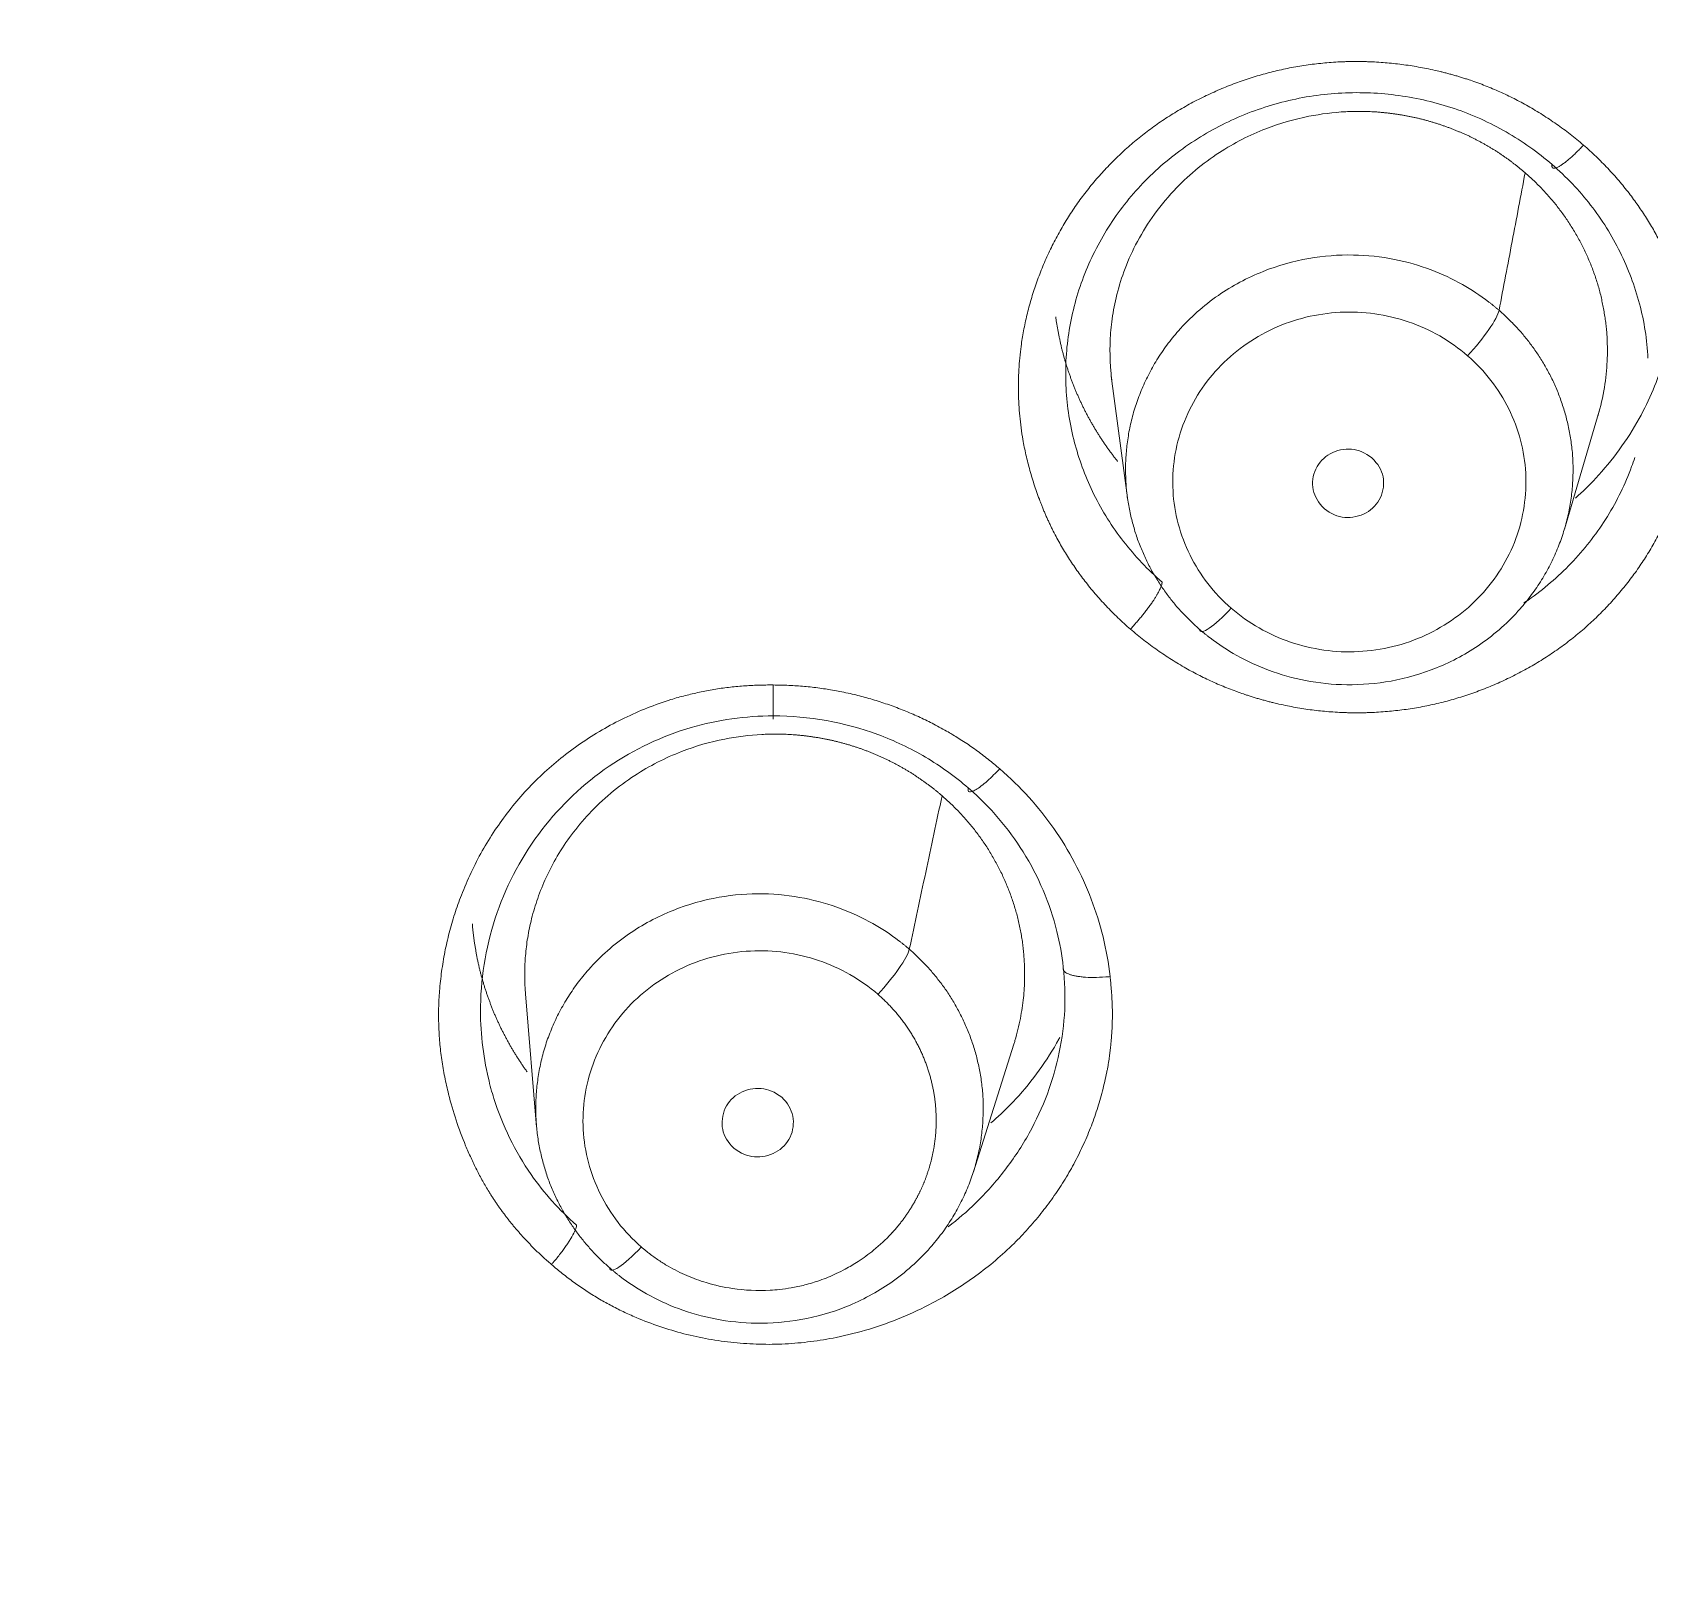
# Model space of a CAD drawing. Extents: x 6534 to 7663, y 0 to 827.
# Drawn here: x 7065.64 to 7075.9, y 495.25 to 505.04 of the extents above; entities that cross this region are included whole.
import ezdxf

# ---------------------------------------------------------------- set-up
doc = ezdxf.new("R2010")
doc.units = 0
doc.header["$LTSCALE"] = 30
doc.header["$MEASUREMENT"] = 0
doc.layers.add('1', color=7, linetype='CONTINUOUS')

msp = doc.modelspace()

# ---------------------------------------------------------------- linework, layer by layer
at = {"layer": '1', "color": 7, "linetype": 'Continuous', "lineweight": 18}
for p, q in [((7072.484, 502.861), (7072.587, 502.088)), ((7075.36, 501.889), (7075.581, 502.639)), ((7068.767, 498.941), (7068.836, 498.097)), ((7071.609, 497.812), (7071.865, 498.622))]:
    msp.add_line(p, q, dxfattribs=at)
for centre, major_axis, ratio, start_param, end_param in [((7103.394, 533.307), (-60.5, 0), 0.961466, 4.72417, 7.004197), ((7103.394, 533.445), (60, 0), 0.961466, 1.582577, 4.712389), ((7103.394, 533.445), (-59.925, 0), 0.961466, 4.712389, 7.853982), ((7103.394, 533.775), (60, 0), 0.961466, 3.141593, 4.11151), ((7074.745, 503.072), (-0.196, -0.227), 0.184045, 1.361872, 2.834768), ((7073.245, 501.47), (0.196, 0.227), 0.184095, 2.960077, 4.502739), ((7071.002, 499.021), (-0.197, -0.227), 0.184191, 1.362204, 2.819468), ((7069.501, 497.418), (0.197, 0.227), 0.184241, 2.940794, 4.502677)]:
    msp.add_ellipse(centre, major_axis=major_axis, ratio=ratio, start_param=start_param, end_param=end_param, dxfattribs=at)
at = {"layer": '1', "color": 7, "linetype": 'Continuous', "lineweight": 13}
for centre, major_axis, start_param, end_param in [((7103.394, 533.307), (59.425, 0), 1.570796, 4.70194), ((7103.394, 533.307), (57.948, 0), 1.579187, 4.712389), ((7103.394, 533.352), (57.403, 0), 1.579486, 4.712389)]:
    msp.add_ellipse(centre, major_axis=major_axis, ratio=0.961466, start_param=start_param, end_param=end_param, dxfattribs=at)
for points, degree, knots in [([(7072.605, 501.255), (7072.285, 501.535), (7072.107, 501.894), (7072.017, 502.078), (7071.909, 502.477), (7071.874, 503.086), (7072.019, 503.479), (7072.165, 503.875), (7072.454, 504.181), (7072.741, 504.484), (7073.13, 504.66), (7073.516, 504.834), (7073.941, 504.854), (7074.15, 504.863), (7074.568, 504.803), (7074.766, 504.736), (7075.154, 504.604), (7075.481, 504.326)], 2, [0, 0, 0, 0.125, 0.125, 0.1875, 0.25, 0.375, 0.375, 0.5, 0.5, 0.625, 0.625, 0.75, 0.75, 0.8125, 0.875, 0.875, 1, 1, 1]), ([(7075.481, 504.326), (7075.801, 504.046), (7075.979, 503.686), (7076.07, 503.503), (7076.177, 503.104), (7076.213, 502.495), (7076.067, 502.101), (7075.921, 501.706), (7075.632, 501.4), (7075.345, 501.097), (7074.956, 500.921), (7074.571, 500.747), (7074.146, 500.727), (7073.936, 500.717), (7073.518, 500.777), (7073.32, 500.845), (7072.932, 500.977), (7072.605, 501.255)], 2, [0, 0, 0, 0.125, 0.125, 0.1875, 0.25, 0.375, 0.375, 0.5, 0.5, 0.625, 0.625, 0.75, 0.75, 0.8125, 0.875, 0.875, 1, 1, 1]), ([(7073.245, 501.388), (7073.19, 501.435), (7073.14, 501.488), (7073.053, 501.601), (7073.015, 501.661), (7072.952, 501.789), (7072.927, 501.855), (7072.89, 501.992), (7072.879, 502.062), (7072.872, 502.203), (7072.875, 502.274), (7072.896, 502.413), (7072.914, 502.482), (7072.963, 502.615), (7072.994, 502.679), (7073.069, 502.8), (7073.113, 502.857), (7073.211, 502.962), (7073.266, 503.01), (7073.383, 503.094), (7073.446, 503.131), (7073.579, 503.192), (7073.648, 503.216), (7073.79, 503.251), (7073.863, 503.261), (7074.01, 503.269), (7074.083, 503.266), (7074.228, 503.245), (7074.3, 503.228), (7074.438, 503.181), (7074.505, 503.151), (7074.631, 503.079), (7074.69, 503.037), (7074.745, 502.99)], 3, [0, 0, 0, 0, 0.0625, 0.0625, 0.125, 0.125, 0.1875, 0.1875, 0.25, 0.25, 0.3125, 0.3125, 0.375, 0.375, 0.4375, 0.4375, 0.5, 0.5, 0.5625, 0.5625, 0.625, 0.625, 0.6875, 0.6875, 0.75, 0.75, 0.8125, 0.8125, 0.875, 0.875, 0.9375, 0.9375, 1, 1, 1, 1]), ([(7074.745, 502.99), (7074.8, 502.943), (7074.849, 502.89), (7074.937, 502.777), (7074.975, 502.717), (7075.038, 502.589), (7075.063, 502.523), (7075.099, 502.386), (7075.11, 502.316), (7075.118, 502.175), (7075.114, 502.104), (7075.093, 501.965), (7075.076, 501.896), (7075.027, 501.763), (7074.995, 501.699), (7074.92, 501.578), (7074.877, 501.521), (7074.778, 501.416), (7074.724, 501.368), (7074.606, 501.284), (7074.543, 501.247), (7074.411, 501.186), (7074.342, 501.162), (7074.199, 501.127), (7074.127, 501.117), (7073.98, 501.109), (7073.906, 501.112), (7073.761, 501.133), (7073.69, 501.15), (7073.551, 501.197), (7073.485, 501.227), (7073.359, 501.299), (7073.299, 501.341), (7073.245, 501.388)], 3, [0, 0, 0, 0, 0.0625, 0.0625, 0.125, 0.125, 0.1875, 0.1875, 0.25, 0.25, 0.3125, 0.3125, 0.375, 0.375, 0.4375, 0.4375, 0.5, 0.5, 0.5625, 0.5625, 0.625, 0.625, 0.6875, 0.6875, 0.75, 0.75, 0.8125, 0.8125, 0.875, 0.875, 0.9375, 0.9375, 1, 1, 1, 1]), ([(7072.806, 501.554), (7072.716, 501.632), (7072.634, 501.718), (7072.489, 501.904), (7072.426, 502.005), (7072.324, 502.21), (7072.284, 502.316), (7072.255, 502.424)], 3, [0, 0, 0, 0, 0.337895, 0.337895, 0.67579, 0.67579, 1, 1, 1, 1]), ([(7075.806, 502.344), (7075.8, 502.324), (7075.793, 502.305), (7075.746, 502.176), (7075.694, 502.07), (7075.57, 501.87), (7075.498, 501.776), (7075.336, 501.602), (7075.246, 501.523), (7075.134, 501.443), (7075.119, 501.432), (7075.103, 501.422)], 3, [0, 0, 0, 0, 0.05205, 0.05205, 0.352486, 0.352486, 0.652922, 0.652922, 0.953357, 0.953357, 1, 1, 1, 1]), ([(7068.931, 497.225), (7068.925, 497.23), (7068.913, 497.241), (7068.894, 497.257), (7068.877, 497.273), (7068.859, 497.29), (7068.841, 497.306), (7068.824, 497.323), (7068.807, 497.34), (7068.791, 497.357), (7068.774, 497.374), (7068.758, 497.392), (7068.742, 497.409), (7068.727, 497.427), (7068.711, 497.444), (7068.696, 497.462), (7068.681, 497.48), (7068.667, 497.498), (7068.653, 497.516), (7068.639, 497.534), (7068.625, 497.553), (7068.611, 497.571), (7068.598, 497.59), (7068.585, 497.609), (7068.572, 497.628), (7068.56, 497.647), (7068.547, 497.666), (7068.525, 497.701), (7068.494, 497.754), (7068.456, 497.826), (7068.42, 497.901), (7068.374, 498.005), (7068.324, 498.14), (7068.281, 498.286), (7068.253, 498.414), (7068.234, 498.523), (7068.221, 498.633), (7068.215, 498.742), (7068.214, 498.851), (7068.22, 498.965), (7068.233, 499.084), (7068.253, 499.207), (7068.281, 499.329), (7068.316, 499.449), (7068.362, 499.577), (7068.419, 499.711), (7068.49, 499.849), (7068.571, 499.98), (7068.661, 500.105), (7068.761, 500.224), (7068.871, 500.335), (7068.989, 500.438), (7069.116, 500.532), (7069.251, 500.617), (7069.392, 500.693), (7069.539, 500.757), (7069.654, 500.798), (7069.734, 500.822), (7069.78, 500.834), (7069.825, 500.845), (7069.87, 500.855), (7069.916, 500.865), (7069.962, 500.873), (7070.009, 500.88), (7070.055, 500.886), (7070.102, 500.891), (7070.149, 500.895), (7070.196, 500.898), (7070.244, 500.9), (7070.291, 500.901), (7070.323, 500.901), (7070.339, 500.901)], 3, [0, 0, 0, 0, 0.004832, 0.009643, 0.014433, 0.019204, 0.023955, 0.028687, 0.033401, 0.038097, 0.042776, 0.047438, 0.052084, 0.056714, 0.061329, 0.065929, 0.070515, 0.075088, 0.079647, 0.084195, 0.08873, 0.093255, 0.097769, 0.102273, 0.106767, 0.111253, 0.115731, 0.120201, 0.135993, 0.152075, 0.16847, 0.185198, 0.219107, 0.252894, 0.274925, 0.296703, 0.318285, 0.339729, 0.361095, 0.382445, 0.40692, 0.431335, 0.455769, 0.480302, 0.505014, 0.535604, 0.565805, 0.595777, 0.62568, 0.656329, 0.686742, 0.717097, 0.74757, 0.779074, 0.810217, 0.841177, 0.872134, 0.881224, 0.890302, 0.899371, 0.908437, 0.917505, 0.92658, 0.935667, 0.94477, 0.953894, 0.963044, 0.972225, 0.981442, 0.990699, 1, 1, 1, 1]), ([(7071.776, 500.369), (7071.763, 500.356), (7071.75, 500.343), (7071.724, 500.317), (7071.711, 500.304), (7071.684, 500.28), (7071.671, 500.27), (7071.647, 500.251), (7071.636, 500.243), (7071.616, 500.231), (7071.607, 500.227), (7071.593, 500.222), (7071.587, 500.222), (7071.579, 500.224), (7071.577, 500.227), (7071.575, 500.236), (7071.575, 500.242), (7071.576, 500.248)], 3, [0, 0, 0, 0, 0.125, 0.125, 0.25, 0.25, 0.375, 0.375, 0.5, 0.5, 0.625, 0.625, 0.75, 0.75, 0.875, 0.875, 1, 1, 1, 1]), ([(7069.501, 497.336), (7069.447, 497.383), (7069.397, 497.435), (7069.31, 497.549), (7069.272, 497.609), (7069.209, 497.737), (7069.184, 497.803), (7069.148, 497.94), (7069.136, 498.01), (7069.129, 498.151), (7069.132, 498.222), (7069.153, 498.361), (7069.171, 498.43), (7069.22, 498.563), (7069.251, 498.627), (7069.327, 498.749), (7069.37, 498.806), (7069.468, 498.911), (7069.523, 498.958), (7069.64, 499.043), (7069.704, 499.079), (7069.836, 499.14), (7069.905, 499.164), (7070.047, 499.199), (7070.12, 499.21), (7070.267, 499.217), (7070.34, 499.214), (7070.486, 499.194), (7070.557, 499.177), (7070.696, 499.13), (7070.762, 499.1), (7070.889, 499.028), (7070.948, 498.986), (7071.003, 498.939)], 3, [0, 0, 0, 0, 0.0625, 0.0625, 0.125, 0.125, 0.1875, 0.1875, 0.25, 0.25, 0.3125, 0.3125, 0.375, 0.375, 0.4375, 0.4375, 0.5, 0.5, 0.5625, 0.5625, 0.625, 0.625, 0.6875, 0.6875, 0.75, 0.75, 0.8125, 0.8125, 0.875, 0.875, 0.9375, 0.9375, 1, 1, 1, 1]), ([(7072.476, 499.051), (7072.477, 499.044), (7072.479, 499.028), (7072.481, 499.004), (7072.483, 498.98), (7072.485, 498.957), (7072.487, 498.933), (7072.488, 498.91), (7072.489, 498.886), (7072.49, 498.863), (7072.491, 498.839), (7072.491, 498.816), (7072.491, 498.793), (7072.49, 498.769), (7072.49, 498.746), (7072.489, 498.723), (7072.487, 498.699), (7072.486, 498.676), (7072.484, 498.653), (7072.482, 498.63), (7072.48, 498.607), (7072.477, 498.584), (7072.474, 498.56), (7072.471, 498.537), (7072.468, 498.514), (7072.464, 498.491), (7072.46, 498.468), (7072.449, 498.413), (7072.429, 498.325), (7072.395, 498.207), (7072.353, 498.09), (7072.303, 497.975), (7072.247, 497.862), (7072.184, 497.753), (7072.114, 497.648), (7072.038, 497.547), (7071.956, 497.45), (7071.824, 497.312), (7071.627, 497.145), (7071.383, 496.993), (7071.154, 496.885), (7070.95, 496.812), (7070.756, 496.763), (7070.577, 496.734), (7070.414, 496.719), (7070.251, 496.717), (7070.089, 496.728), (7069.928, 496.75), (7069.771, 496.784), (7069.617, 496.83), (7069.503, 496.873), (7069.427, 496.907), (7069.385, 496.926), (7069.345, 496.946), (7069.305, 496.967), (7069.265, 496.988), (7069.226, 497.011), (7069.187, 497.035), (7069.149, 497.059), (7069.112, 497.084), (7069.074, 497.111), (7069.038, 497.138), (7069.002, 497.166), (7068.966, 497.195), (7068.943, 497.215), (7068.931, 497.225)], 3, [0, 0, 0, 0, 0.004807, 0.009602, 0.014383, 0.019153, 0.023911, 0.028659, 0.033396, 0.038125, 0.042844, 0.047555, 0.052259, 0.056956, 0.061647, 0.066332, 0.071012, 0.075688, 0.080361, 0.085031, 0.089699, 0.094365, 0.09903, 0.103695, 0.108361, 0.113028, 0.117697, 0.122368, 0.146918, 0.171464, 0.196094, 0.220898, 0.245964, 0.270766, 0.295481, 0.320204, 0.34503, 0.370057, 0.431928, 0.494712, 0.536844, 0.578841, 0.62112, 0.653053, 0.684794, 0.716517, 0.748401, 0.780162, 0.811677, 0.843106, 0.874609, 0.883533, 0.892446, 0.901353, 0.910257, 0.919161, 0.928071, 0.93699, 0.945922, 0.954871, 0.96384, 0.972834, 0.981856, 0.99091, 1, 1, 1, 1]), ([(7072.476, 499.051), (7072.467, 499.05), (7072.43, 499.047), (7072.369, 499.045), (7072.314, 499.047), (7072.278, 499.052), (7072.255, 499.055), (7072.234, 499.06), (7072.209, 499.068), (7072.185, 499.082), (7072.176, 499.098), (7072.178, 499.109), (7072.179, 499.111)], 3, [0, 0, 0, 0, 0.050604, 0.200088, 0.349573, 0.424315, 0.499058, 0.5738, 0.648542, 0.798027, 0.947512, 1, 1, 1, 1]), ([(7071.003, 498.939), (7071.007, 498.935), (7071.015, 498.928), (7071.027, 498.917), (7071.04, 498.905), (7071.051, 498.894), (7071.063, 498.882), (7071.074, 498.871), (7071.086, 498.859), (7071.096, 498.847), (7071.107, 498.835), (7071.118, 498.823), (7071.128, 498.811), (7071.138, 498.799), (7071.148, 498.786), (7071.157, 498.774), (7071.166, 498.762), (7071.175, 498.749), (7071.184, 498.737), (7071.193, 498.724), (7071.201, 498.711), (7071.21, 498.698), (7071.217, 498.686), (7071.225, 498.673), (7071.233, 498.66), (7071.24, 498.647), (7071.247, 498.634), (7071.254, 498.621), (7071.261, 498.608), (7071.267, 498.595), (7071.273, 498.582), (7071.279, 498.569), (7071.285, 498.556), (7071.291, 498.543), (7071.296, 498.53), (7071.301, 498.517), (7071.306, 498.504), (7071.311, 498.491), (7071.316, 498.478), (7071.32, 498.465), (7071.324, 498.452), (7071.328, 498.439), (7071.332, 498.426), (7071.336, 498.414), (7071.339, 498.401), (7071.342, 498.388), (7071.345, 498.375), (7071.348, 498.362), (7071.351, 498.35), (7071.353, 498.337), (7071.356, 498.324), (7071.358, 498.312), (7071.36, 498.299), (7071.362, 498.287), (7071.364, 498.274), (7071.365, 498.262), (7071.367, 498.25), (7071.368, 498.237), (7071.369, 498.225), (7071.37, 498.213), (7071.371, 498.201), (7071.371, 498.189), (7071.372, 498.177), (7071.372, 498.165), (7071.373, 498.153), (7071.373, 498.142), (7071.373, 498.13), (7071.372, 498.118), (7071.372, 498.107), (7071.372, 498.095), (7071.371, 498.084), (7071.371, 498.073), (7071.37, 498.062), (7071.369, 498.05), (7071.368, 498.039), (7071.367, 498.028), (7071.366, 498.018), (7071.364, 498.007), (7071.363, 497.996), (7071.361, 497.985), (7071.36, 497.975), (7071.358, 497.965), (7071.356, 497.954), (7071.354, 497.944), (7071.352, 497.934), (7071.35, 497.924), (7071.348, 497.914), (7071.346, 497.904), (7071.344, 497.894), (7071.341, 497.884), (7071.339, 497.875), (7071.336, 497.865), (7071.333, 497.856), (7071.331, 497.846), (7071.328, 497.837), (7071.325, 497.828), (7071.322, 497.819), (7071.319, 497.81), (7071.316, 497.801), (7071.313, 497.792), (7071.31, 497.784), (7071.307, 497.775), (7071.304, 497.767), (7071.301, 497.758), (7071.297, 497.75), (7071.294, 497.742), (7071.291, 497.734), (7071.287, 497.726), (7071.284, 497.718), (7071.28, 497.71), (7071.277, 497.702), (7071.273, 497.695), (7071.27, 497.687), (7071.266, 497.68), (7071.262, 497.672), (7071.259, 497.665), (7071.255, 497.658), (7071.251, 497.651), (7071.248, 497.644), (7071.244, 497.637), (7071.24, 497.63), (7071.236, 497.623), (7071.233, 497.617), (7071.229, 497.61), (7071.225, 497.604), (7071.221, 497.597), (7071.217, 497.591), (7071.214, 497.585), (7071.21, 497.579), (7071.206, 497.573), (7071.202, 497.567), (7071.198, 497.561), (7071.195, 497.555), (7071.191, 497.55), (7071.187, 497.544), (7071.183, 497.538), (7071.179, 497.533), (7071.176, 497.528), (7071.172, 497.522), (7071.168, 497.517), (7071.164, 497.512), (7071.161, 497.507), (7071.157, 497.502), (7071.153, 497.497), (7071.149, 497.493), (7071.146, 497.488), (7071.142, 497.483), (7071.138, 497.479), (7071.135, 497.474), (7071.131, 497.47), (7071.128, 497.466), (7071.124, 497.461), (7071.121, 497.457), (7071.117, 497.453), (7071.114, 497.449), (7071.11, 497.445), (7071.107, 497.441), (7071.104, 497.438), (7071.1, 497.434), (7071.097, 497.43), (7071.094, 497.427), (7071.09, 497.423), (7071.054, 497.384), (7070.985, 497.32), (7070.886, 497.247), (7070.805, 497.2), (7070.724, 497.159), (7070.639, 497.124), (7070.543, 497.095), (7070.457, 497.077), (7070.384, 497.066), (7070.259, 497.056), (7070.101, 497.064), (7069.946, 497.098), (7069.851, 497.13), (7069.79, 497.154), (7069.73, 497.182), (7069.67, 497.214), (7069.61, 497.252), (7069.565, 497.284), (7069.534, 497.308), (7069.517, 497.322), (7069.506, 497.331), (7069.501, 497.336)], 3, [0, 0, 0, 0, 0.004832, 0.009642, 0.014431, 0.019198, 0.023943, 0.028666, 0.033368, 0.038049, 0.042707, 0.047344, 0.05196, 0.056553, 0.061125, 0.065675, 0.070204, 0.074711, 0.079197, 0.08366, 0.088102, 0.092523, 0.096921, 0.101298, 0.105654, 0.109987, 0.1143, 0.11859, 0.122859, 0.127106, 0.131331, 0.135535, 0.139717, 0.143878, 0.148016, 0.152133, 0.156229, 0.160303, 0.164355, 0.168385, 0.172394, 0.176381, 0.180347, 0.184291, 0.188213, 0.192113, 0.195992, 0.199849, 0.203685, 0.207499, 0.211291, 0.215062, 0.21881, 0.222538, 0.226243, 0.229927, 0.233589, 0.23723, 0.240849, 0.244446, 0.248022, 0.251576, 0.255108, 0.258619, 0.262108, 0.265575, 0.269021, 0.272445, 0.275847, 0.279227, 0.282586, 0.285924, 0.289239, 0.292533, 0.295806, 0.299057, 0.302286, 0.305493, 0.308679, 0.311843, 0.314985, 0.318106, 0.321205, 0.324282, 0.327338, 0.330372, 0.333384, 0.336375, 0.339344, 0.342292, 0.345217, 0.348122, 0.351004, 0.353865, 0.356704, 0.359521, 0.362317, 0.365091, 0.367844, 0.370575, 0.373284, 0.375971, 0.378637, 0.381281, 0.383904, 0.386504, 0.389084, 0.391641, 0.394177, 0.396691, 0.399184, 0.401655, 0.404104, 0.406531, 0.408937, 0.411322, 0.413684, 0.416025, 0.418344, 0.420642, 0.422918, 0.425172, 0.427405, 0.429616, 0.431805, 0.433973, 0.436118, 0.438243, 0.440345, 0.442426, 0.444486, 0.446523, 0.448539, 0.450534, 0.452506, 0.454457, 0.456387, 0.458294, 0.460181, 0.462045, 0.463888, 0.465709, 0.467508, 0.469286, 0.471042, 0.472776, 0.474489, 0.47618, 0.47785, 0.479497, 0.481124, 0.482728, 0.484311, 0.485872, 0.487411, 0.488929, 0.490425, 0.4919, 0.493353, 0.494784, 0.496194, 0.497581, 0.498948, 0.543054, 0.578533, 0.605381, 0.623592, 0.655956, 0.684566, 0.709417, 0.730505, 0.747828, 0.815777, 0.864408, 0.88261, 0.901287, 0.920436, 0.940057, 0.960147, 0.980706, 0.987795, 0.994227, 1, 1, 1, 1]), ([(7069.09, 497.475), (7068.981, 497.569), (7068.764, 497.811), (7068.6, 498.146), (7068.541, 498.362), (7068.531, 498.405)], 3, [0, 0, 0, 0, 0.392743, 0.881762, 1, 1, 1, 1]), ([(7071.962, 498.057), (7071.917, 497.976), (7071.866, 497.898), (7071.752, 497.75), (7071.69, 497.68), (7071.568, 497.561), (7071.51, 497.511), (7071.449, 497.464)], 3, [0, 0, 0, 0, 0.355335, 0.355335, 0.710669, 0.710669, 1, 1, 1, 1]), ([(7068.931, 497.225), (7068.935, 497.229), (7068.956, 497.253), (7068.982, 497.286), (7069.008, 497.321), (7069.025, 497.345), (7069.04, 497.367), (7069.059, 497.398), (7069.079, 497.434), (7069.089, 497.461), (7069.09, 497.473), (7069.09, 497.475)], 3, [0, 0, 0, 0, 0.039631, 0.219096, 0.308828, 0.398561, 0.488293, 0.578026, 0.75749, 0.936955, 1, 1, 1, 1])]:
    msp.add_open_spline(points, degree=degree, knots=knots, dxfattribs=at)
at = {"layer": '1', "color": 7, "linetype": 'Continuous', "lineweight": 18}
for points, knots in [([(7072.255, 502.424), (7072.254, 502.428), (7072.252, 502.433), (7072.221, 502.55), (7072.203, 502.666), (7072.191, 502.899), (7072.196, 503.016), (7072.231, 503.246), (7072.26, 503.36), (7072.341, 503.58), (7072.393, 503.686), (7072.516, 503.886), (7072.588, 503.981), (7072.75, 504.154), (7072.84, 504.233), (7073.034, 504.373), (7073.138, 504.433), (7073.357, 504.534), (7073.471, 504.574), (7073.706, 504.632), (7073.826, 504.65), (7074.068, 504.662), (7074.189, 504.657), (7074.429, 504.624), (7074.547, 504.596), (7074.775, 504.519), (7074.885, 504.469), (7075.093, 504.35), (7075.191, 504.281), (7075.281, 504.203)], [0, 0, 0, 0, 0.003106, 0.003106, 0.07979, 0.07979, 0.156474, 0.156474, 0.233158, 0.233158, 0.309842, 0.309842, 0.386527, 0.386527, 0.463211, 0.463211, 0.539895, 0.539895, 0.616579, 0.616579, 0.693263, 0.693263, 0.769947, 0.769947, 0.846632, 0.846632, 0.923316, 0.923316, 1, 1, 1, 1]), ([(7072.488, 502.831), (7072.486, 502.841), (7072.484, 502.865), (7072.48, 502.902), (7072.476, 502.97), (7072.474, 503.071), (7072.485, 503.21), (7072.513, 503.363), (7072.562, 503.527), (7072.637, 503.699), (7072.742, 503.873), (7072.909, 504.08), (7073.149, 504.281), (7073.446, 504.433), (7073.72, 504.512), (7073.901, 504.534), (7073.994, 504.539), (7074.016, 504.539), (7074.038, 504.54), (7074.06, 504.54), (7074.082, 504.539), (7074.104, 504.539), (7074.126, 504.538), (7074.148, 504.537), (7074.169, 504.536), (7074.191, 504.534), (7074.213, 504.532), (7074.235, 504.53), (7074.256, 504.527), (7074.278, 504.524), (7074.299, 504.521), (7074.321, 504.518), (7074.342, 504.514), (7074.363, 504.51), (7074.384, 504.506), (7074.406, 504.502), (7074.427, 504.497), (7074.447, 504.492), (7074.468, 504.487), (7074.489, 504.481), (7074.51, 504.475), (7074.53, 504.469), (7074.551, 504.463), (7074.571, 504.456), (7074.591, 504.449), (7074.611, 504.442), (7074.631, 504.435), (7074.651, 504.427), (7074.67, 504.419), (7074.69, 504.411), (7074.709, 504.403), (7074.728, 504.394), (7074.748, 504.386), (7074.767, 504.377), (7074.785, 504.367), (7074.804, 504.358), (7074.822, 504.348), (7074.841, 504.338), (7074.859, 504.328), (7074.877, 504.317), (7074.895, 504.307), (7074.913, 504.296), (7074.93, 504.285), (7074.947, 504.274), (7074.964, 504.262), (7074.981, 504.25), (7074.998, 504.239), (7075.015, 504.227), (7075.031, 504.214), (7075.047, 504.202), (7075.064, 504.189), (7075.079, 504.176), (7075.095, 504.163), (7075.105, 504.154), (7075.11, 504.15)], [0, 0, 0, 0, 0.008663, 0.019405, 0.030169, 0.063896, 0.101778, 0.143816, 0.190014, 0.240372, 0.294893, 0.35358, 0.453439, 0.540592, 0.615001, 0.676633, 0.682389, 0.688139, 0.693883, 0.69962, 0.705351, 0.711076, 0.716794, 0.722506, 0.728212, 0.733911, 0.739604, 0.745291, 0.750971, 0.756645, 0.762313, 0.767974, 0.773629, 0.779278, 0.78492, 0.790556, 0.796185, 0.801808, 0.807425, 0.813036, 0.81864, 0.824237, 0.829829, 0.835414, 0.840992, 0.846565, 0.852131, 0.85769, 0.863243, 0.86879, 0.874331, 0.879865, 0.885392, 0.890914, 0.896429, 0.901937, 0.907439, 0.912935, 0.918425, 0.923908, 0.929384, 0.934855, 0.940319, 0.945776, 0.951227, 0.956672, 0.96211, 0.967542, 0.972968, 0.978387, 0.9838, 0.989206, 0.994606, 1, 1, 1, 1]), ([(7075.281, 504.203), (7075.371, 504.125), (7075.453, 504.039), (7075.598, 503.852), (7075.661, 503.752), (7075.765, 503.542), (7075.806, 503.432), (7075.866, 503.206), (7075.884, 503.09), (7075.89, 502.974)], [0, 0, 0, 0, 0.25, 0.25, 0.5, 0.5, 0.75, 0.75, 1, 1, 1, 1]), ([(7075.11, 504.15), (7075.12, 504.142), (7075.139, 504.125), (7075.167, 504.099), (7075.194, 504.072), (7075.221, 504.045), (7075.247, 504.017), (7075.272, 503.988), (7075.297, 503.959), (7075.32, 503.929), (7075.343, 503.898), (7075.366, 503.867), (7075.387, 503.835), (7075.408, 503.802), (7075.428, 503.769), (7075.447, 503.736), (7075.466, 503.702), (7075.483, 503.667), (7075.5, 503.632), (7075.515, 503.597), (7075.53, 503.561), (7075.544, 503.524), (7075.557, 503.487), (7075.569, 503.45), (7075.58, 503.413), (7075.59, 503.375), (7075.598, 503.336), (7075.606, 503.298), (7075.613, 503.259), (7075.619, 503.22), (7075.624, 503.181), (7075.628, 503.142), (7075.633, 503.066), (7075.633, 502.949), (7075.616, 502.782), (7075.59, 502.667), (7075.572, 502.607)], [0, 0, 0, 0, 0.021999, 0.044046, 0.066142, 0.088286, 0.11048, 0.132721, 0.155012, 0.177351, 0.199738, 0.222174, 0.244659, 0.267192, 0.289774, 0.312404, 0.335082, 0.357809, 0.380584, 0.403408, 0.42628, 0.449201, 0.47217, 0.495187, 0.518253, 0.541367, 0.564529, 0.587739, 0.610998, 0.634305, 0.65766, 0.681063, 0.704514, 0.790995, 0.889875, 1, 1, 1, 1]), ([(7074.945, 503.278), (7074.94, 503.282), (7074.931, 503.289), (7074.918, 503.3), (7074.905, 503.311), (7074.891, 503.322), (7074.83, 503.369), (7074.709, 503.449), (7074.509, 503.542), (7074.276, 503.609), (7074.014, 503.637), (7073.729, 503.615), (7073.436, 503.532), (7073.15, 503.379), (7072.97, 503.219), (7072.872, 503.103), (7072.837, 503.058), (7072.804, 503.011), (7072.773, 502.964), (7072.745, 502.916), (7072.719, 502.867), (7072.695, 502.818), (7072.674, 502.769), (7072.654, 502.719), (7072.637, 502.669), (7072.622, 502.619), (7072.609, 502.569), (7072.598, 502.519), (7072.59, 502.469), (7072.583, 502.419), (7072.578, 502.37), (7072.575, 502.321), (7072.574, 502.273), (7072.575, 502.225), (7072.577, 502.177), (7072.581, 502.13), (7072.587, 502.084), (7072.594, 502.039), (7072.603, 501.994), (7072.613, 501.95), (7072.625, 501.908), (7072.637, 501.865), (7072.651, 501.824), (7072.666, 501.784), (7072.683, 501.745), (7072.7, 501.706), (7072.718, 501.669), (7072.737, 501.633), (7072.757, 501.597), (7072.778, 501.563), (7072.8, 501.53), (7072.822, 501.498), (7072.845, 501.467), (7072.868, 501.436), (7072.892, 501.407), (7072.917, 501.379), (7072.941, 501.352), (7072.967, 501.326), (7072.992, 501.301), (7073.018, 501.277), (7073.035, 501.262), (7073.044, 501.254)], [0, 0, 0, 0, 0.004015, 0.007996, 0.011942, 0.015855, 0.019734, 0.064711, 0.114332, 0.168596, 0.227502, 0.291048, 0.359234, 0.432056, 0.509512, 0.522903, 0.536174, 0.549323, 0.562352, 0.575259, 0.588045, 0.600709, 0.613253, 0.625675, 0.637976, 0.650156, 0.662214, 0.674151, 0.685967, 0.697662, 0.709235, 0.720687, 0.732018, 0.743227, 0.754315, 0.765282, 0.776127, 0.786851, 0.797454, 0.807935, 0.818295, 0.828533, 0.83865, 0.848646, 0.85852, 0.868273, 0.877905, 0.887415, 0.896804, 0.906071, 0.915217, 0.924242, 0.933145, 0.941927, 0.950587, 0.959126, 0.967544, 0.97584, 0.984015, 0.992068, 1, 1, 1, 1]), ([(7073.044, 501.254), (7073.048, 501.25), (7073.057, 501.243), (7073.07, 501.232), (7073.084, 501.221), (7073.097, 501.21), (7073.16, 501.162), (7073.283, 501.081), (7073.486, 500.987), (7073.721, 500.921), (7073.984, 500.894), (7074.268, 500.918), (7074.559, 501.002), (7074.841, 501.155), (7075.02, 501.314), (7075.116, 501.428), (7075.151, 501.474), (7075.184, 501.52), (7075.215, 501.567), (7075.243, 501.615), (7075.269, 501.663), (7075.293, 501.712), (7075.315, 501.762), (7075.334, 501.812), (7075.351, 501.861), (7075.366, 501.911), (7075.379, 501.961), (7075.39, 502.011), (7075.399, 502.061), (7075.406, 502.111), (7075.41, 502.16), (7075.413, 502.209), (7075.415, 502.257), (7075.414, 502.305), (7075.412, 502.353), (7075.408, 502.399), (7075.402, 502.445), (7075.395, 502.491), (7075.386, 502.535), (7075.376, 502.579), (7075.365, 502.622), (7075.352, 502.664), (7075.338, 502.706), (7075.323, 502.746), (7075.307, 502.785), (7075.29, 502.824), (7075.271, 502.861), (7075.252, 502.898), (7075.232, 502.933), (7075.211, 502.967), (7075.19, 503.001), (7075.167, 503.033), (7075.145, 503.064), (7075.121, 503.094), (7075.097, 503.124), (7075.073, 503.152), (7075.048, 503.179), (7075.023, 503.205), (7074.997, 503.23), (7074.971, 503.255), (7074.953, 503.27), (7074.945, 503.278)], [0, 0, 0, 0, 0.003927, 0.007866, 0.011819, 0.015784, 0.019761, 0.065641, 0.115908, 0.170561, 0.229595, 0.293007, 0.360793, 0.432948, 0.509466, 0.522824, 0.536063, 0.549181, 0.56218, 0.575058, 0.587817, 0.600456, 0.612976, 0.625375, 0.637655, 0.649815, 0.661855, 0.673775, 0.685576, 0.697257, 0.708818, 0.720259, 0.73158, 0.742782, 0.753864, 0.764826, 0.775669, 0.786392, 0.796995, 0.807479, 0.817843, 0.828087, 0.838211, 0.848216, 0.858102, 0.867867, 0.877513, 0.887039, 0.896446, 0.905733, 0.914901, 0.923949, 0.932877, 0.941686, 0.950375, 0.958945, 0.967395, 0.975726, 0.983937, 0.992028, 1, 1, 1, 1]), ([(7072.131, 503.236), (7072.132, 503.229), (7072.134, 503.214), (7072.138, 503.192), (7072.142, 503.169), (7072.146, 503.146), (7072.15, 503.123), (7072.155, 503.1), (7072.16, 503.078), (7072.165, 503.055), (7072.17, 503.032), (7072.176, 503.01), (7072.182, 502.988), (7072.188, 502.965), (7072.195, 502.943), (7072.202, 502.921), (7072.209, 502.899), (7072.216, 502.877), (7072.224, 502.856), (7072.232, 502.834), (7072.24, 502.813), (7072.248, 502.791), (7072.257, 502.77), (7072.266, 502.749), (7072.275, 502.728), (7072.285, 502.707), (7072.294, 502.687), (7072.304, 502.666), (7072.314, 502.646), (7072.325, 502.625), (7072.335, 502.605), (7072.346, 502.585), (7072.357, 502.566), (7072.369, 502.546), (7072.38, 502.526), (7072.392, 502.507), (7072.404, 502.488), (7072.416, 502.469), (7072.429, 502.45), (7072.441, 502.431), (7072.454, 502.413), (7072.467, 502.394), (7072.481, 502.376), (7072.494, 502.358), (7072.508, 502.34), (7072.518, 502.327), (7072.523, 502.32), (7072.524, 502.319)], [0, 0, 0, 0, 0.021369, 0.044621, 0.067845, 0.091041, 0.114209, 0.137349, 0.16046, 0.183544, 0.206599, 0.229627, 0.252626, 0.275597, 0.298541, 0.321456, 0.344344, 0.367203, 0.390035, 0.412838, 0.435614, 0.458362, 0.481081, 0.503773, 0.526438, 0.549074, 0.571682, 0.594263, 0.616816, 0.639341, 0.661838, 0.684307, 0.706749, 0.729163, 0.751549, 0.773908, 0.796239, 0.818542, 0.840817, 0.863065, 0.885285, 0.907478, 0.929643, 0.95178, 0.97389, 0.995972, 1, 1, 1, 1]), ([(7075.43, 502.087), (7075.475, 502.127), (7075.63, 502.278), (7075.839, 502.566), (7075.952, 502.835), (7075.991, 502.965), (7075.991, 502.965)], [0, 0, 0, 0, 0.169003, 0.612319, 0.999179, 1, 1, 1, 1]), ([(7068.531, 498.405), (7068.495, 498.555), (7068.457, 498.911), (7068.555, 499.465), (7068.843, 499.999), (7069.276, 500.409), (7069.794, 500.653), (7070.163, 500.705), (7070.339, 500.705)], [0, 0, 0, 0, 0.138451, 0.318839, 0.496939, 0.671722, 0.843328, 1, 1, 1, 1]), ([(7070.339, 500.705), (7070.565, 500.705), (7070.791, 500.665), (7071.107, 500.548), (7071.209, 500.5), (7071.401, 500.386), (7071.492, 500.321), (7071.576, 500.248)], [0, 0, 0, 0, 0.5, 0.5, 0.75, 0.75, 1, 1, 1, 1]), ([(7068.766, 498.942), (7068.766, 498.942), (7068.765, 498.956), (7068.762, 499.001), (7068.76, 499.082), (7068.765, 499.187), (7068.779, 499.301), (7068.804, 499.422), (7068.843, 499.551), (7068.896, 499.684), (7068.967, 499.819), (7069.058, 499.955), (7069.21, 500.138), (7069.439, 500.329), (7069.737, 500.482), (7070.013, 500.562), (7070.194, 500.584), (7070.288, 500.588), (7070.31, 500.589), (7070.332, 500.589), (7070.355, 500.59), (7070.377, 500.589), (7070.399, 500.589), (7070.421, 500.588), (7070.443, 500.587), (7070.465, 500.585), (7070.486, 500.584), (7070.508, 500.582), (7070.53, 500.58), (7070.552, 500.577), (7070.573, 500.574), (7070.595, 500.571), (7070.616, 500.568), (7070.638, 500.564), (7070.659, 500.56), (7070.681, 500.556), (7070.702, 500.551), (7070.723, 500.547), (7070.744, 500.542), (7070.765, 500.536), (7070.786, 500.531), (7070.806, 500.525), (7070.827, 500.519), (7070.847, 500.512), (7070.868, 500.506), (7070.888, 500.499), (7070.908, 500.492), (7070.928, 500.484), (7070.948, 500.477), (7070.968, 500.469), (7070.987, 500.461), (7071.007, 500.452), (7071.026, 500.444), (7071.045, 500.435), (7071.064, 500.426), (7071.083, 500.416), (7071.102, 500.407), (7071.12, 500.397), (7071.139, 500.387), (7071.157, 500.377), (7071.175, 500.366), (7071.193, 500.356), (7071.211, 500.345), (7071.229, 500.334), (7071.246, 500.322), (7071.263, 500.311), (7071.28, 500.299), (7071.297, 500.287), (7071.314, 500.275), (7071.33, 500.263), (7071.347, 500.25), (7071.363, 500.238), (7071.379, 500.225), (7071.394, 500.212), (7071.405, 500.203), (7071.41, 500.198)], [0, 0, 0, 0, 0.000159, 0.011128, 0.037533, 0.066497, 0.098021, 0.132108, 0.168759, 0.207976, 0.249762, 0.294119, 0.341048, 0.442892, 0.531783, 0.607674, 0.670525, 0.67639, 0.682249, 0.688102, 0.693948, 0.699788, 0.705621, 0.711448, 0.717268, 0.723082, 0.728889, 0.73469, 0.740484, 0.746272, 0.752054, 0.757829, 0.763597, 0.769359, 0.775114, 0.780863, 0.786606, 0.792342, 0.798071, 0.803794, 0.809511, 0.815221, 0.820924, 0.826621, 0.832312, 0.837996, 0.843673, 0.849344, 0.855009, 0.860667, 0.866318, 0.871963, 0.877602, 0.883234, 0.888859, 0.894478, 0.900091, 0.905696, 0.911296, 0.916889, 0.922475, 0.928055, 0.933628, 0.939195, 0.944755, 0.950309, 0.955857, 0.961397, 0.966932, 0.972459, 0.97798, 0.983495, 0.989003, 0.994505, 1, 1, 1, 1]), ([(7071.41, 500.198), (7071.419, 500.19), (7071.438, 500.173), (7071.466, 500.147), (7071.494, 500.12), (7071.52, 500.093), (7071.547, 500.065), (7071.572, 500.036), (7071.597, 500.006), (7071.621, 499.976), (7071.644, 499.945), (7071.666, 499.914), (7071.688, 499.882), (7071.709, 499.849), (7071.729, 499.816), (7071.748, 499.782), (7071.766, 499.748), (7071.784, 499.713), (7071.801, 499.678), (7071.816, 499.642), (7071.831, 499.606), (7071.845, 499.57), (7071.858, 499.533), (7071.87, 499.495), (7071.881, 499.458), (7071.891, 499.42), (7071.9, 499.381), (7071.908, 499.342), (7071.915, 499.303), (7071.921, 499.264), (7071.925, 499.225), (7071.929, 499.185), (7071.933, 499.123), (7071.935, 499.033), (7071.928, 498.913), (7071.908, 498.782), (7071.884, 498.684), (7071.868, 498.63), (7071.865, 498.622)], [0, 0, 0, 0, 0.021646, 0.04334, 0.065082, 0.086872, 0.10871, 0.130596, 0.15253, 0.174512, 0.196541, 0.218619, 0.240744, 0.262917, 0.285138, 0.307407, 0.329724, 0.352088, 0.3745, 0.39696, 0.419468, 0.442024, 0.464627, 0.487278, 0.509977, 0.532723, 0.555517, 0.578359, 0.601248, 0.624185, 0.64717, 0.670202, 0.693282, 0.756029, 0.825658, 0.902164, 0.985539, 1, 1, 1, 1]), ([(7071.576, 500.248), (7071.579, 500.246), (7071.714, 500.128), (7071.953, 499.849), (7072.125, 499.444), (7072.171, 499.188), (7072.179, 499.111)], [0, 0, 0, 0, 0.006506, 0.404656, 0.82411, 1, 1, 1, 1]), ([(7071.202, 499.225), (7071.198, 499.229), (7071.189, 499.236), (7071.176, 499.247), (7071.163, 499.258), (7071.149, 499.268), (7071.088, 499.316), (7070.967, 499.396), (7070.766, 499.489), (7070.532, 499.556), (7070.27, 499.585), (7069.986, 499.563), (7069.692, 499.479), (7069.407, 499.327), (7069.227, 499.167), (7069.13, 499.052), (7069.094, 499.007), (7069.061, 498.96), (7069.031, 498.913), (7069.002, 498.865), (7068.976, 498.816), (7068.952, 498.767), (7068.931, 498.718), (7068.911, 498.668), (7068.894, 498.618), (7068.879, 498.568), (7068.866, 498.518), (7068.856, 498.468), (7068.847, 498.418), (7068.84, 498.368), (7068.835, 498.319), (7068.832, 498.27), (7068.831, 498.221), (7068.832, 498.174), (7068.834, 498.126), (7068.838, 498.079), (7068.844, 498.033), (7068.851, 497.988), (7068.86, 497.943), (7068.87, 497.9), (7068.882, 497.857), (7068.894, 497.815), (7068.908, 497.773), (7068.923, 497.733), (7068.94, 497.694), (7068.957, 497.656), (7068.975, 497.618), (7068.994, 497.582), (7069.014, 497.547), (7069.035, 497.512), (7069.057, 497.479), (7069.079, 497.447), (7069.102, 497.416), (7069.125, 497.386), (7069.149, 497.357), (7069.173, 497.329), (7069.198, 497.302), (7069.223, 497.275), (7069.249, 497.25), (7069.275, 497.226), (7069.292, 497.211), (7069.301, 497.203)], [0, 0, 0, 0, 0.003921, 0.007817, 0.011689, 0.015536, 0.019358, 0.064573, 0.114371, 0.16875, 0.227711, 0.291254, 0.359377, 0.43208, 0.50936, 0.522766, 0.53605, 0.549213, 0.562254, 0.575174, 0.587972, 0.600648, 0.613202, 0.625635, 0.637946, 0.650136, 0.662203, 0.674149, 0.685973, 0.697676, 0.709256, 0.720715, 0.732052, 0.743267, 0.75436, 0.765331, 0.776181, 0.786908, 0.797514, 0.807998, 0.81836, 0.8286, 0.838718, 0.848715, 0.858589, 0.868342, 0.877972, 0.887481, 0.896868, 0.906133, 0.915276, 0.924297, 0.933196, 0.941973, 0.950628, 0.959162, 0.967573, 0.975863, 0.98403, 0.992076, 1, 1, 1, 1]), ([(7068.429, 499.385), (7068.429, 499.384), (7068.429, 499.376), (7068.431, 499.36), (7068.433, 499.336), (7068.436, 499.313), (7068.439, 499.29), (7068.442, 499.267), (7068.446, 499.244), (7068.45, 499.221), (7068.454, 499.198), (7068.458, 499.175), (7068.463, 499.152), (7068.468, 499.129), (7068.473, 499.107), (7068.479, 499.084), (7068.484, 499.062), (7068.491, 499.039), (7068.497, 499.017), (7068.504, 498.995), (7068.51, 498.973), (7068.518, 498.951), (7068.525, 498.929), (7068.533, 498.908), (7068.541, 498.886), (7068.549, 498.865), (7068.557, 498.843), (7068.566, 498.822), (7068.575, 498.801), (7068.584, 498.78), (7068.594, 498.759), (7068.603, 498.739), (7068.613, 498.718), (7068.624, 498.698), (7068.634, 498.678), (7068.645, 498.658), (7068.655, 498.638), (7068.667, 498.618), (7068.678, 498.598), (7068.689, 498.579), (7068.701, 498.56), (7068.713, 498.541), (7068.725, 498.522), (7068.738, 498.503), (7068.75, 498.484), (7068.763, 498.466), (7068.772, 498.453), (7068.777, 498.447), (7068.777, 498.446)], [0, 0, 0, 0, 0.001661, 0.024965, 0.048238, 0.071481, 0.094693, 0.117874, 0.141025, 0.164145, 0.187234, 0.210293, 0.233321, 0.256319, 0.279287, 0.302224, 0.32513, 0.348007, 0.370853, 0.393668, 0.416453, 0.439208, 0.461933, 0.484627, 0.507291, 0.529925, 0.552529, 0.575103, 0.597646, 0.62016, 0.642643, 0.665096, 0.687519, 0.709912, 0.732276, 0.754609, 0.776912, 0.799186, 0.821429, 0.843643, 0.865826, 0.88798, 0.910104, 0.932199, 0.954263, 0.976298, 0.998303, 1, 1, 1, 1]), ([(7069.301, 497.203), (7069.305, 497.2), (7069.314, 497.192), (7069.327, 497.181), (7069.34, 497.171), (7069.353, 497.16), (7069.415, 497.112), (7069.538, 497.031), (7069.74, 496.937), (7069.975, 496.871), (7070.238, 496.844), (7070.522, 496.867), (7070.814, 496.95), (7071.097, 497.103), (7071.276, 497.262), (7071.372, 497.376), (7071.408, 497.421), (7071.441, 497.467), (7071.471, 497.515), (7071.5, 497.562), (7071.526, 497.611), (7071.55, 497.66), (7071.571, 497.709), (7071.591, 497.759), (7071.608, 497.809), (7071.623, 497.859), (7071.636, 497.909), (7071.647, 497.959), (7071.656, 498.008), (7071.662, 498.058), (7071.667, 498.107), (7071.67, 498.156), (7071.671, 498.204), (7071.671, 498.252), (7071.669, 498.3), (7071.665, 498.346), (7071.659, 498.392), (7071.652, 498.438), (7071.643, 498.482), (7071.633, 498.526), (7071.622, 498.569), (7071.609, 498.611), (7071.595, 498.653), (7071.58, 498.693), (7071.564, 498.732), (7071.547, 498.771), (7071.528, 498.808), (7071.509, 498.844), (7071.489, 498.88), (7071.468, 498.914), (7071.447, 498.948), (7071.425, 498.98), (7071.402, 499.011), (7071.378, 499.041), (7071.354, 499.071), (7071.33, 499.099), (7071.305, 499.126), (7071.28, 499.152), (7071.254, 499.177), (7071.228, 499.202), (7071.211, 499.217), (7071.202, 499.225)], [0, 0, 0, 0, 0.003868, 0.007742, 0.011622, 0.015507, 0.019397, 0.06511, 0.115266, 0.16986, 0.228891, 0.292354, 0.360244, 0.432556, 0.509282, 0.522646, 0.535891, 0.549015, 0.562019, 0.574904, 0.587668, 0.600312, 0.612837, 0.625242, 0.637526, 0.649691, 0.661736, 0.673661, 0.685466, 0.697151, 0.708716, 0.720161, 0.731487, 0.742693, 0.753779, 0.764745, 0.775591, 0.786317, 0.796924, 0.807411, 0.817779, 0.828026, 0.838154, 0.848162, 0.85805, 0.867819, 0.877468, 0.886998, 0.896408, 0.905698, 0.914869, 0.92392, 0.932851, 0.941663, 0.950356, 0.958928, 0.967382, 0.975716, 0.98393, 0.992025, 1, 1, 1, 1]), ([(7072.179, 499.111), (7072.189, 499.022), (7072.192, 498.931), (7072.184, 498.751), (7072.172, 498.66), (7072.135, 498.482), (7072.11, 498.394), (7072.046, 498.222), (7072.007, 498.138), (7071.962, 498.057)], [0, 0, 0, 0, 0.25, 0.25, 0.5, 0.5, 0.75, 0.75, 1, 1, 1, 1]), ([(7071.72, 498.124), (7071.731, 498.132), (7071.786, 498.181), (7071.949, 498.342), (7072.079, 498.522), (7072.155, 498.661), (7072.157, 498.664)], [0, 0, 0, 0, 0.057282, 0.313646, 0.983767, 1, 1, 1, 1])]:
    msp.add_open_spline(points, degree=3, knots=knots, dxfattribs=at)
at = {"layer": '1', "color": 7, "linetype": 'Continuous', "lineweight": 13}
for points, weights in [([(7075.481, 504.326), (7075.354, 504.19), (7075.269, 504.138), (7075.281, 504.203)], [1.19662772746, 0.934546608223, 0.934457454517, 1.19636026635]), ([(7072.605, 501.255), (7072.726, 501.384), (7072.809, 501.508), (7072.806, 501.554)], [1.16177838373, 0.935096547474, 0.946632514349, 1.19638628436]), ([(7070.339, 500.901), (7070.339, 500.718), (7070.339, 500.635), (7070.339, 500.705)], [1.19336088203, 0.933180809832, 0.935568077747, 1.20052268578])]:
    msp.add_rational_spline(points, weights, degree=3, dxfattribs=at)
for points, degree in [([(7074.945, 503.278), (7074.972, 503.423), (7075.028, 503.714), (7075.083, 504.005), (7075.11, 504.15)], 3), ([(7070.339, 500.901), (7070.735, 500.9), (7071.481, 500.625), (7071.776, 500.369)], 2), ([(7071.202, 499.225), (7071.237, 499.387), (7071.306, 499.712), (7071.375, 500.036), (7071.41, 500.198)], 3)]:
    msp.add_open_spline(points, degree=degree, dxfattribs=at)
at = {"layer": '1', "color": 7, "linetype": 'Continuous', "lineweight": 18}
for points in [[(7074.138, 502.342), (7074.096, 502.374), (7074.012, 502.411), (7073.865, 502.38), (7073.769, 502.278), (7073.75, 502.134), (7073.798, 502.057), (7073.836, 502.019)], [(7073.836, 502.019), (7073.878, 501.987), (7073.962, 501.95), (7074.109, 501.981), (7074.205, 502.083), (7074.223, 502.227), (7074.176, 502.304), (7074.138, 502.342)], [(7071.776, 500.369), (7071.908, 500.255), (7072.135, 500.004), (7072.377, 499.549), (7072.457, 499.223), (7072.476, 499.051)], [(7070.392, 498.286), (7070.349, 498.319), (7070.265, 498.356), (7070.118, 498.324), (7070.021, 498.223), (7070.003, 498.077), (7070.05, 498), (7070.088, 497.963)], [(7070.088, 497.963), (7070.131, 497.93), (7070.215, 497.893), (7070.362, 497.925), (7070.459, 498.026), (7070.477, 498.171), (7070.43, 498.249), (7070.392, 498.286)]]:
    msp.add_open_spline(points, degree=3, dxfattribs=at)

doc.saveas('drawing.dxf')
